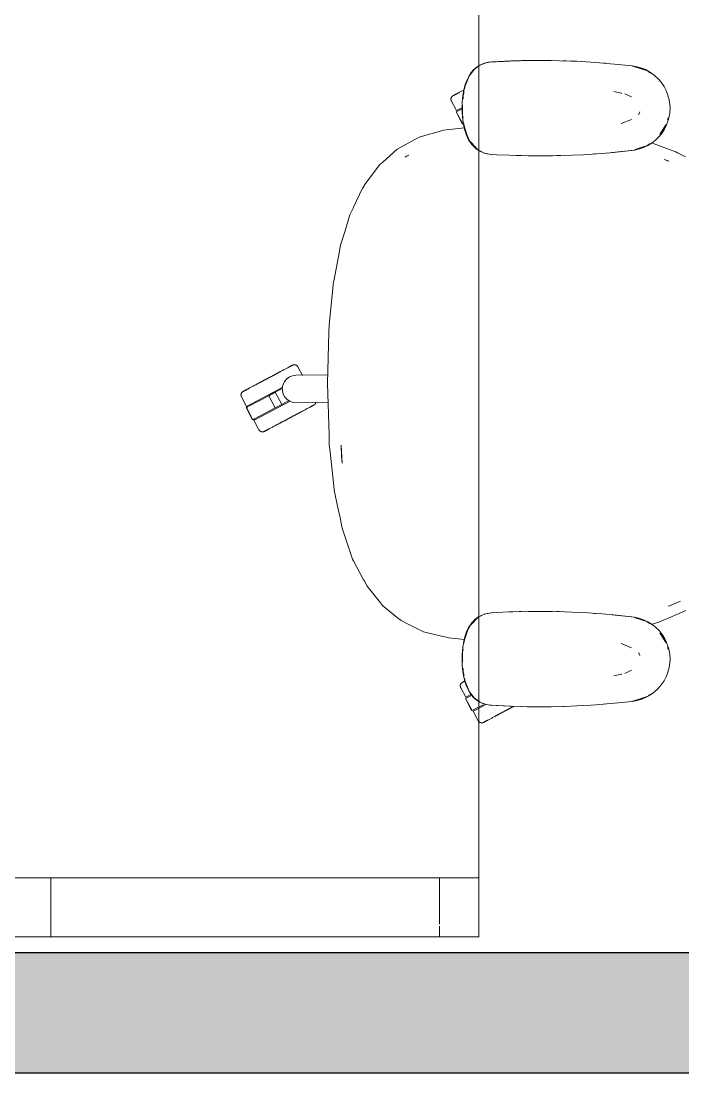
# Model space of a CAD drawing. Header units: millimetres. Extents: x 155927 to 295199, y -4084 to 97293.
# Drawn here: x 222091 to 222764, y 17736 to 18805 of the extents above; entities that cross this region are included whole.
import ezdxf

# ---------------------------------------------------------------- set-up
doc = ezdxf.new("R2010")
doc.units = ezdxf.units.MM
doc.header["$MEASUREMENT"] = 0
for name, color, linetype, lineweight in [('A-WALL', 7, 'CONTINUOUS', 9), ('A-WALL-PATT', 7, 'CONTINUOUS', 9), ('G-IMPT', 8, 'CONTINUOUS', 9), ('I-FURN', 8, 'CONTINUOUS', 9)]:
    doc.layers.add(name, color=color, linetype=linetype, lineweight=lineweight)

msp = doc.modelspace()

# ---------------------------------------------------------------- hatches: boundary and pattern name
at = {"layer": 'A-WALL-PATT'}
h = msp.add_hatch(color=256, dxfattribs=at)
h.paths.add_polyline_path([(224707.8, 17735.6), (224707.8, 17857.6), (224529.8, 17857.6), (224529.8, 17735.6)], flags=0)
h.paths.add_polyline_path([(222573.7, 17735.6), (222776.8, 17735.6), (222776.8, 17857.6), (218120.8, 17857.6), (218120.8, 17735.6), (221973.3, 17735.6)], flags=0)

# ---------------------------------------------------------------- linework, layer by layer
at = {"layer": 'A-WALL', "lineweight": 30}
for p, q in [((222776.8, 17857.6), (218120.8, 17857.6)), ((218120.8, 17735.6), (222776.8, 17735.6))]:
    msp.add_line(p, q, dxfattribs=at)
at = {"layer": 'G-IMPT'}
for p, q in [((222552, 18755.9), (222546.8, 18749.1)), ((222548.8, 18752.6), (222551.5, 18755.7)), ((222555.2, 18758.8), (222551.5, 18755.7)), ((222556.4, 18759.2), (222552, 18755.9)), ((222556.4, 18759.4), (222555.2, 18758.8)), ((222558.7, 18760.7), (222556.4, 18759.4)), ((222557.6, 18760), (222556.4, 18759.2)), ((222563.8, 18762.5), (222557.6, 18760)), ((222558.7, 18760.7), (222562.3, 18762.1)), ((222563.7, 18762.5), (222562.3, 18762.1)), ((222563.7, 18762.5), (222566.1, 18762.9)), ((222563.8, 18762.5), (222567.7, 18763)), ((222567.7, 18763.2), (222566.1, 18762.9)), ((222589.5, 18764.3), (222567.7, 18763.2)), ((222588.3, 18764.2), (222567.7, 18763.2)), ((222567.7, 18763.2), (222569.3, 18763.3)), ((222589.5, 18764.3), (222569.3, 18763.3)), ((222609.7, 18764.7), (222588.3, 18764.2)), ((222599.8, 18764.6), (222588.3, 18764.2)), ((222588.3, 18764.2), (222589.5, 18764.3)), ((222609.7, 18764.7), (222589.5, 18764.3)), ((222599.8, 18764.6), (222619.1, 18764.8)), ((222629.9, 18764.7), (222599.8, 18764.6)), ((222609.7, 18764.7), (222599.8, 18764.6)), ((222607.6, 18764.7), (222605.7, 18764.6)), ((222610.6, 18764.7), (222607.6, 18764.7)), ((222629.9, 18764.7), (222609.7, 18764.7)), ((222629.9, 18764.7), (222619.1, 18764.8)), ((222629.9, 18764.7), (222638.3, 18764.5)), ((222650, 18764.1), (222638.3, 18764.5)), ((222643.2, 18764.4), (222641.7, 18764.4)), ((222645.2, 18764.3), (222643.2, 18764.4)), ((222650, 18764.1), (222656.1, 18763.9)), ((222670.2, 18763.1), (222656.1, 18763.9)), ((222675.3, 18762.7), (222670.2, 18763.1)), ((222675.3, 18762.7), (222690.3, 18761.5)), ((222683.5, 18762.1), (222685.2, 18761.9)), ((222690.3, 18761.5), (222694.5, 18761.1)), ((222694.5, 18761.1), (222712.4, 18759.2)), ((222711.9, 18759.2), (222724.4, 18755.4)), ((222711.9, 18759.2), (222715.2, 18758.3)), ((222712.4, 18759.2), (222717.4, 18758.3)), ((222720.9, 18757.2), (222712.5, 18759.1)), ((222724.4, 18755.4), (222715.2, 18758.3)), ((222722.3, 18756.9), (222717.4, 18758.3)), ((222720.9, 18757.2), (222728.9, 18753.5)), ((222726.5, 18755.1), (222722.3, 18756.9)), ((222726.5, 18755.1), (222731, 18752.6)), ((222542.6, 18739.1), (222545, 18744.7)), ((222542.6, 18740.2), (222544.2, 18744.5)), ((222546.2, 18748.6), (222544.2, 18744.5)), ((222546.8, 18749.1), (222545, 18744.7)), ((222546.2, 18748.6), (222548.8, 18752.6)), ((222731, 18751.9), (222728.9, 18753.5)), ((222735.1, 18749.6), (222731, 18752.6)), ((222735.1, 18749.6), (222738.5, 18746.4)), ((222741.8, 18742.6), (222738.5, 18746.4)), ((222540.2, 18728.8), (222541.2, 18734.7)), ((222542.6, 18740.2), (222541.2, 18734.7)), ((222542.6, 18739.1), (222541.9, 18735.6)), ((222693.8, 18733.3), (222693.7, 18733.3)), ((222693.7, 18733.3), (222701.1, 18731.7)), ((222744.7, 18738.4), (222741.8, 18742.6)), ((222744.7, 18738.4), (222746.9, 18734.2)), ((222746.9, 18734.2), (222748.7, 18729.5)), ((222539.4, 18716.3), (222539.6, 18722.6)), ((222540.2, 18728.8), (222539.6, 18722.6)), ((222540.6, 18729.1), (222540.4, 18725.9)), ((222541.4, 18732.9), (222540.6, 18729.1)), ((222701.9, 18731.5), (222701.1, 18731.7)), ((222711.5, 18727.7), (222704.7, 18730.9)), ((222749.9, 18724.6), (222748.7, 18729.5)), ((222749.9, 18724.6), (222750.6, 18720.1)), ((222539.5, 18711.8), (222539.4, 18716.3)), ((222539.5, 18711.8), (222540.1, 18704.5)), ((222540, 18719.4), (222539.8, 18716.3)), ((222540, 18709.1), (222539.8, 18716.3)), ((222720.2, 18712.5), (222719.1, 18710.2)), ((222750.8, 18716.3), (222750.5, 18711.2)), ((222750.8, 18716.3), (222750.6, 18720.1)), ((222540, 18709.1), (222540.4, 18706.3)), ((222541.2, 18697.7), (222540.1, 18704.5)), ((222701.2, 18700.6), (222711.6, 18704.7)), ((222719.1, 18710.2), (222718.8, 18709.8)), ((222747.3, 18699.4), (222749, 18704.2)), ((222748.2, 18704.6), (222748.8, 18706.6)), ((222749.6, 18706.3), (222749, 18704.2)), ((222750.5, 18711.2), (222749.6, 18706.3)), ((222518.4, 18693.3), (222497, 18687.3)), ((222518.4, 18693.3), (222520.6, 18693.9)), ((222541.9, 18696.4), (222520.6, 18693.9)), ((222542.2, 18693.8), (222541.2, 18697.7)), ((222541.3, 18700.2), (222541.8, 18696.9)), ((222541.8, 18696.9), (222544.8, 18687.5)), ((222542.2, 18693.8), (222543.9, 18688.7)), ((222739.6, 18687.4), (222742.8, 18691.3)), ((222746.7, 18699.5), (222740.3, 18689.5)), ((222744.5, 18695.8), (222740.3, 18689.5)), ((222745.1, 18694.9), (222742.8, 18691.3)), ((222746.7, 18699.5), (222744.5, 18695.8)), ((222747.3, 18699.4), (222745.1, 18694.9)), ((222484.7, 18680.7), (222474.2, 18675.1)), ((222495.9, 18686.7), (222484.7, 18680.7)), ((222497, 18687.3), (222495.9, 18686.7)), ((222543.9, 18688.7), (222546.1, 18684.1)), ((222544.8, 18687.5), (222546.3, 18685)), ((222546.1, 18684.1), (222546.9, 18682.7)), ((222546.5, 18684.6), (222547.4, 18683.1)), ((222549.4, 18679.2), (222546.9, 18682.7)), ((222547.9, 18682.3), (222549.8, 18679.2)), ((222548.6, 18681.3), (222555.5, 18673.9)), ((222548.6, 18681.3), (222549.8, 18679.8)), ((222550, 18679.6), (222553.1, 18676.1)), ((222727.1, 18678.1), (222730.6, 18680.5)), ((222728.4, 18678.5), (222732.7, 18681.2)), ((222731.8, 18681.1), (222750.8, 18674.1)), ((222736, 18683.8), (222732.7, 18681.2)), ((222739.6, 18687.4), (222736, 18683.8)), ((222458.8, 18661.5), (222473.6, 18674.5)), ((222473.6, 18674.5), (222474.2, 18675.1)), ((222552.3, 18676.2), (222549.4, 18679.2)), ((222549.8, 18679.2), (222555.5, 18673.9)), ((222552.3, 18676.2), (222553.6, 18675)), ((222555.5, 18673.9), (222553.1, 18676.1)), ((222556.4, 18673.1), (222553.6, 18675)), ((222557.7, 18672.8), (222556.4, 18673.4)), ((222556.8, 18672.8), (222561.1, 18670.9)), ((222558, 18672.6), (222562, 18670.7)), ((222565.1, 18669.8), (222561.1, 18670.9)), ((222562, 18670.7), (222569.3, 18669.3)), ((222569.1, 18669.3), (222565.1, 18669.8)), ((222574.8, 18669), (222569.1, 18669.3)), ((222574.8, 18669), (222587.3, 18668.4)), ((222651.4, 18668.5), (222662.7, 18669)), ((222671.6, 18669.6), (222662.7, 18669)), ((222671.6, 18669.6), (222681.9, 18670.3)), ((222673.6, 18669.7), (222671.7, 18669.6)), ((222673.6, 18669.7), (222675, 18669.9)), ((222693.3, 18671.3), (222681.9, 18670.3)), ((222714.7, 18673.7), (222691.8, 18671.2)), ((222691.8, 18671.2), (222711.9, 18673.3)), ((222714.7, 18673.7), (222693.3, 18671.3)), ((222714.7, 18673.7), (222711.9, 18673.3)), ((222714.7, 18673.7), (222719.7, 18674.8)), ((222714.8, 18673.9), (222717.8, 18674.5)), ((222727.1, 18678.1), (222715.2, 18674.3)), ((222724.4, 18677.2), (222715.2, 18674.3)), ((222717.8, 18674.5), (222727.1, 18678.1)), ((222723.8, 18676.3), (222719.7, 18674.8)), ((222728.4, 18678.5), (222723.8, 18676.3)), ((222727.1, 18678.1), (222724.4, 18677.2)), ((222750.8, 18674.1), (222756.7, 18671.9)), ((222758.5, 18671), (222756.7, 18671.9)), ((222766.4, 18666.9), (222758.5, 18671)), ((222454.8, 18657.7), (222455.5, 18658.6)), ((222458.8, 18661.5), (222455.5, 18658.6)), ((222481.5, 18666.5), (222485.4, 18668.5)), ((222481.5, 18666.5), (222483.8, 18667.7)), ((222483.8, 18667.7), (222485.4, 18668.5)), ((222590.9, 18668.3), (222587.3, 18668.4)), ((222606.5, 18667.9), (222590.9, 18668.3)), ((222594.3, 18668.2), (222597.6, 18668.1)), ((222599.8, 18668.1), (222597.6, 18668.1)), ((222606.5, 18667.9), (222611, 18667.8)), ((222611, 18667.8), (222625.8, 18667.8)), ((222631.2, 18667.9), (222625.8, 18667.8)), ((222631.2, 18667.9), (222643.5, 18668.2)), ((222638, 18668.1), (222635.9, 18668.1)), ((222639.7, 18668.1), (222638, 18668.1)), ((222651.4, 18668.5), (222643.5, 18668.2)), ((222749.4, 18662.5), (222745, 18664.2)), ((222745, 18664.2), (222748.9, 18662.8)), ((222749.4, 18662.5), (222748.9, 18662.8)), ((222440.2, 18638.2), (222454.8, 18657.7)), ((222439.8, 18637.4), (222438.8, 18635.8)), ((222440.2, 18638.2), (222439.8, 18637.4)), ((222438.4, 18635.1), (222429.1, 18615.5)), ((222438.4, 18635.1), (222438.8, 18635.8)), ((222429.1, 18615.5), (222428.7, 18614.6)), ((222425.5, 18607.8), (222420.2, 18590.5)), ((222425.5, 18607.8), (222428.7, 18614.6)), ((222420.2, 18590.5), (222416, 18576.9)), ((222416, 18576.9), (222414.5, 18569.3)), ((222413.8, 18565.6), (222409, 18540.3)), ((222413.8, 18565.6), (222414.5, 18569.3)), ((222408.9, 18539.8), (222405, 18502.8)), ((222408.9, 18539.8), (222409, 18540.3)), ((222405, 18502.8), (222404.3, 18495.7)), ((222402.5, 18436.3), (222404.1, 18488.5)), ((222404.1, 18488.5), (222404.3, 18495.7)), ((222404.2, 18384.1), (222402.5, 18436.3)), ((222404.2, 18384.1), (222404.5, 18374.2)), ((222405, 18369.8), (222404.5, 18374.2)), ((222405, 18369.8), (222409.1, 18332.4)), ((222416.4, 18373.7), (222417, 18362.3)), ((222416.4, 18373.7), (222417.6, 18355.4)), ((222417.6, 18355.4), (222417, 18362.3)), ((222409.6, 18328), (222409.1, 18332.4)), ((222413.9, 18307), (222409.6, 18328)), ((222413.9, 18307), (222414.7, 18303.3)), ((222414.7, 18303.3), (222417.6, 18289.5)), ((222420.1, 18282.1), (222417.6, 18289.5)), ((222420.1, 18282.1), (222428.2, 18258)), ((222429.1, 18256.3), (222428.2, 18258)), ((222439.4, 18236.8), (222429.1, 18256.3)), ((222439.4, 18236.8), (222440.1, 18235.4)), ((222442.9, 18230.3), (222440.1, 18235.4)), ((222442.9, 18230.3), (222455.1, 18215.2)), ((222458.8, 18210.5), (222455.1, 18215.2)), ((222473.8, 18198.4), (222458.8, 18210.5)), ((222749.4, 18210.1), (222749.7, 18210.2)), ((222761.6, 18215.1), (222749.7, 18210.2)), ((222548.6, 18191.3), (222555.5, 18198.7)), ((222549.8, 18193.4), (222555.5, 18198.7)), ((222555.5, 18198.7), (222553.1, 18196.5)), ((222556.4, 18199.5), (222553.6, 18197.5)), ((222557.7, 18199.8), (222556.4, 18199.2)), ((222556.8, 18199.7), (222561.1, 18201.7)), ((222558, 18200), (222562, 18201.9)), ((222565.1, 18202.8), (222561.1, 18201.7)), ((222562, 18201.9), (222569.3, 18203.3)), ((222569.1, 18203.3), (222565.1, 18202.8)), ((222574.8, 18203.6), (222569.1, 18203.3)), ((222574.8, 18203.6), (222587.3, 18204.2)), ((222590.9, 18204.3), (222587.3, 18204.2)), ((222606.5, 18204.7), (222590.9, 18204.3)), ((222594.3, 18204.4), (222597.6, 18204.5)), ((222599.8, 18204.5), (222597.6, 18204.5)), ((222606.5, 18204.7), (222611, 18204.7)), ((222611, 18204.7), (222625.8, 18204.7)), ((222631.2, 18204.7), (222625.8, 18204.7)), ((222631.2, 18204.7), (222643.5, 18204.4)), ((222638, 18204.5), (222635.9, 18204.5)), ((222639.7, 18204.4), (222638, 18204.5)), ((222651.4, 18204.1), (222643.5, 18204.4)), ((222651.4, 18204.1), (222662.7, 18203.5)), ((222671.6, 18203), (222662.7, 18203.5)), ((222671.6, 18203), (222681.9, 18202.2)), ((222673.6, 18202.8), (222671.7, 18202.9)), ((222673.6, 18202.8), (222675, 18202.7)), ((222693.3, 18201.3), (222681.9, 18202.2)), ((222714.7, 18198.9), (222691.8, 18201.4)), ((222691.8, 18201.4), (222711.9, 18199.2)), ((222714.7, 18198.9), (222693.3, 18201.3)), ((222714.7, 18198.9), (222711.9, 18199.2)), ((222714.7, 18198.9), (222719.7, 18197.7)), ((222714.8, 18198.7), (222717.8, 18198.1)), ((222739.5, 18193.8), (222750.7, 18198.7)), ((222750.7, 18198.7), (222758.5, 18202.1)), ((222758.5, 18202.1), (222766.7, 18205.7)), ((222473.8, 18198.4), (222477.4, 18195.4)), ((222477.4, 18195.4), (222484.6, 18191.8)), ((222496.1, 18186.2), (222484.6, 18191.8)), ((222543.9, 18183.9), (222546.1, 18188.5)), ((222546.1, 18188.5), (222546.9, 18189.9)), ((222546.5, 18188), (222547.4, 18189.5)), ((222549.4, 18193.3), (222546.9, 18189.9)), ((222547.9, 18190.3), (222549.8, 18193.4)), ((222548.6, 18191.3), (222549.8, 18192.8)), ((222552.3, 18196.4), (222549.4, 18193.3)), ((222550, 18192.9), (222553.1, 18196.5)), ((222552.3, 18196.4), (222553.6, 18197.5)), ((222727.1, 18194.5), (222715.2, 18198.3)), ((222724.4, 18195.4), (222715.2, 18198.3)), ((222717.8, 18198.1), (222727.1, 18194.5)), ((222723.8, 18196.3), (222719.7, 18197.7)), ((222728.4, 18194.1), (222723.8, 18196.3)), ((222727.1, 18194.5), (222724.4, 18195.4)), ((222727.1, 18194.5), (222730.6, 18192.1)), ((222728.4, 18194.1), (222732.7, 18191.4)), ((222739.5, 18193.8), (222731.7, 18191.6)), ((222736, 18188.8), (222732.7, 18191.4)), ((222739.6, 18185.2), (222736, 18188.8)), ((222496.1, 18186.2), (222500.4, 18184.1)), ((222500.4, 18184.1), (222518.4, 18179.7)), ((222518.4, 18179.7), (222520.7, 18179.1)), ((222526, 18177.8), (222520.7, 18179.1)), ((222541.9, 18176.3), (222526, 18177.8)), ((222542.2, 18178.8), (222541.2, 18174.9)), ((222541.8, 18175.7), (222544.8, 18185.1)), ((222542.2, 18178.8), (222543.9, 18183.9)), ((222544.8, 18185.1), (222546.3, 18187.6)), ((222739.6, 18185.2), (222742.8, 18181.2)), ((222746.7, 18173.1), (222740.3, 18183)), ((222744.5, 18176.8), (222740.3, 18183)), ((222745.1, 18177.7), (222742.8, 18181.2)), ((222747.3, 18173.2), (222745.1, 18177.7)), ((222539.5, 18160.8), (222540.1, 18168.1)), ((222541.2, 18174.9), (222540.1, 18168.1)), ((222541.3, 18172.4), (222541.8, 18175.7)), ((222701.2, 18172), (222711.6, 18167.9)), ((222746.7, 18173.1), (222744.5, 18176.8)), ((222747.3, 18173.2), (222749, 18168.4)), ((222748.2, 18168), (222748.8, 18165.9)), ((222749.6, 18166.3), (222749, 18168.4)), ((222539.5, 18160.8), (222539.4, 18156.3)), ((222539.4, 18156.3), (222539.6, 18149.9)), ((222540, 18163.5), (222539.8, 18156.3)), ((222540, 18153.2), (222539.8, 18156.3)), ((222540, 18163.5), (222540.4, 18166.2)), ((222719.1, 18162.3), (222718.8, 18162.8)), ((222720.2, 18160.1), (222719.1, 18162.3)), ((222750.5, 18161.3), (222749.6, 18166.3)), ((222750.8, 18156.3), (222750.5, 18161.3)), ((222750.8, 18156.3), (222750.6, 18152.4)), ((222540.2, 18143.8), (222539.6, 18149.9)), ((222540.6, 18143.5), (222540.4, 18146.7)), ((222749.9, 18147.9), (222748.7, 18143.1)), ((222749.9, 18147.9), (222750.6, 18152.4)), ((222540.2, 18143.8), (222541.2, 18137.9)), ((222541.4, 18139.7), (222540.6, 18143.5)), ((222542.6, 18132.4), (222541.2, 18137.9)), ((222542.6, 18133.5), (222541.9, 18137)), ((222693.7, 18139.3), (222701.1, 18140.9)), ((222693.8, 18139.3), (222693.7, 18139.3)), ((222701.9, 18141.1), (222701.1, 18140.9)), ((222711.5, 18144.9), (222704.7, 18141.6)), ((222744.7, 18134.2), (222746.9, 18138.3)), ((222746.9, 18138.3), (222748.7, 18143.1)), ((222542.6, 18133.5), (222545, 18127.9)), ((222542.6, 18132.4), (222544.2, 18128.1)), ((222546.2, 18124), (222544.2, 18128.1)), ((222546.8, 18123.5), (222545, 18127.9)), ((222546.2, 18124), (222548.8, 18119.9)), ((222735.1, 18123), (222738.5, 18126.2)), ((222741.8, 18130), (222738.5, 18126.2)), ((222744.7, 18134.2), (222741.8, 18130)), ((222552, 18116.7), (222546.8, 18123.5)), ((222548.8, 18119.9), (222551.5, 18116.9)), ((222555.2, 18113.8), (222551.5, 18116.9)), ((222556.4, 18113.4), (222552, 18116.7)), ((222556.4, 18113.1), (222555.2, 18113.8)), ((222557.6, 18112.5), (222556.4, 18113.4)), ((222558.7, 18111.9), (222556.4, 18113.1)), ((222694.5, 18111.4), (222712.4, 18113.3)), ((222711.9, 18113.3), (222724.4, 18117.2)), ((222711.9, 18113.3), (222715.2, 18114.3)), ((222712.4, 18113.3), (222717.4, 18114.2)), ((222720.9, 18115.4), (222712.5, 18113.5)), ((222724.4, 18117.2), (222715.2, 18114.3)), ((222722.3, 18115.7), (222717.4, 18114.2)), ((222720.9, 18115.4), (222728.9, 18119.1)), ((222726.5, 18117.5), (222722.3, 18115.7)), ((222726.5, 18117.5), (222731, 18120)), ((222731, 18120.7), (222728.9, 18119.1)), ((222735.1, 18123), (222731, 18120)), ((222563.8, 18110.1), (222557.6, 18112.5)), ((222558.7, 18111.9), (222562.3, 18110.5)), ((222563.7, 18110.1), (222562.3, 18110.5)), ((222563.7, 18110.1), (222566.1, 18109.7)), ((222563.8, 18110.1), (222567.7, 18109.5)), ((222567.7, 18109.4), (222566.1, 18109.7)), ((222588.3, 18108.3), (222567.7, 18109.4)), ((222589.5, 18108.3), (222567.7, 18109.4)), ((222567.7, 18109.4), (222569.3, 18109.3)), ((222589.5, 18108.3), (222569.3, 18109.3)), ((222609.7, 18107.8), (222588.3, 18108.3)), ((222599.8, 18108), (222588.3, 18108.3)), ((222588.3, 18108.3), (222589.5, 18108.3)), ((222609.7, 18107.8), (222589.5, 18108.3)), ((222629.9, 18107.9), (222599.8, 18108)), ((222609.7, 18107.8), (222599.8, 18108)), ((222599.8, 18108), (222619.1, 18107.8)), ((222607.6, 18107.9), (222605.7, 18107.9)), ((222610.6, 18107.9), (222607.6, 18107.9)), ((222629.9, 18107.9), (222609.7, 18107.8)), ((222629.9, 18107.9), (222619.1, 18107.8)), ((222629.9, 18107.9), (222638.3, 18108.1)), ((222650, 18108.4), (222638.3, 18108.1)), ((222643.2, 18108.2), (222641.7, 18108.2)), ((222645.2, 18108.3), (222643.2, 18108.2)), ((222650, 18108.4), (222656.1, 18108.7)), ((222670.2, 18109.5), (222656.1, 18108.7)), ((222675.3, 18109.8), (222670.2, 18109.5)), ((222675.3, 18109.8), (222690.3, 18111.1)), ((222683.5, 18110.5), (222685.2, 18110.7)), ((222690.3, 18111.1), (222694.5, 18111.4))]:
    msp.add_line(p, q, dxfattribs=at)
at = {"layer": 'I-FURN'}
for p, q in [((222556.4, 17874.1), (222556.4, 19874.1)), ((222556.4, 19874.1), (222556.4, 17874.1)), ((222538.3, 18733.2), (222537.5, 18732.8)), ((222539, 18733.5), (222538.3, 18733.2)), ((222539.8, 18734), (222539, 18733.5)), ((222540.6, 18734.4), (222539.8, 18734)), ((222541.4, 18734.8), (222540.6, 18734.4)), ((222528.1, 18725.9), (222528.2, 18726.1)), ((222528.1, 18725.8), (222528.1, 18725.9)), ((222528.1, 18725.6), (222528.1, 18725.8)), ((222528.1, 18725.5), (222528.1, 18725.6)), ((222528.1, 18725.3), (222528.1, 18725.5)), ((222528.1, 18725.1), (222528.1, 18725.3)), ((222528.1, 18725), (222528.1, 18725.1)), ((222528.1, 18724.8), (222528.1, 18725)), ((222528.2, 18724.7), (222528.1, 18724.8)), ((222528.2, 18726.4), (222528.3, 18726.6)), ((222528.2, 18726.3), (222528.2, 18726.4)), ((222528.2, 18726.1), (222528.2, 18726.3)), ((222528.2, 18724.5), (222528.2, 18724.7)), ((222528.2, 18724.3), (222528.2, 18724.5)), ((222528.3, 18724.2), (222528.2, 18724.3)), ((222528.3, 18726.7), (222528.4, 18726.9)), ((222528.3, 18726.6), (222528.3, 18726.7)), ((222528.3, 18724), (222528.3, 18724.2)), ((222528.4, 18723.9), (222528.3, 18724)), ((222528.4, 18726.9), (222528.5, 18727)), ((222528.4, 18723.7), (222528.4, 18723.9)), ((222528.5, 18723.6), (222528.4, 18723.7)), ((222528.5, 18727.2), (222528.6, 18727.3)), ((222528.5, 18727), (222528.5, 18727.2)), ((222528.6, 18723.4), (222528.5, 18723.6)), ((222528.6, 18727.3), (222528.7, 18727.4)), ((222528.6, 18723.4), (222533.7, 18713.8)), ((222528.7, 18727.4), (222528.8, 18727.6)), ((222528.8, 18727.6), (222528.9, 18727.7)), ((222528.9, 18727.7), (222529, 18727.8)), ((222529, 18727.8), (222529.1, 18728)), ((222529.1, 18728), (222529.2, 18728.1)), ((222529.2, 18728.1), (222529.3, 18728.2)), ((222529.3, 18728.2), (222529.4, 18728.3)), ((222529.4, 18728.3), (222529.5, 18728.4)), ((222529.5, 18728.4), (222529.7, 18728.5)), ((222529.7, 18728.5), (222529.8, 18728.6)), ((222529.8, 18728.6), (222529.9, 18728.7)), ((222529.9, 18728.7), (222530.1, 18728.8)), ((222530.1, 18728.8), (222530.2, 18728.9)), ((222530.2, 18728.9), (222530.2, 18728.9)), ((222530.2, 18728.9), (222530.3, 18728.9)), ((222530.3, 18728.9), (222530.2, 18728.9)), ((222530.2, 18728.9), (222530.2, 18728.9)), ((222530.3, 18728.9), (222530.4, 18729)), ((222530.4, 18729), (222530.3, 18728.9)), ((222530.3, 18728.9), (222530.3, 18728.9)), ((222530.4, 18729), (222530.6, 18729.1)), ((222530.5, 18729), (222530.4, 18729)), ((222530.6, 18729.1), (222530.5, 18729)), ((222530.6, 18729.1), (222530.7, 18729.2)), ((222530.9, 18729.2), (222530.6, 18729.1)), ((222530.7, 18729.2), (222531, 18729.3)), ((222531.1, 18729.3), (222530.9, 18729.2)), ((222531, 18729.3), (222531.2, 18729.4)), ((222531.4, 18729.5), (222531.1, 18729.3)), ((222531.2, 18729.4), (222531.5, 18729.6)), ((222531.7, 18729.7), (222531.4, 18729.5)), ((222531.5, 18729.6), (222531.8, 18729.7)), ((222532, 18729.8), (222531.7, 18729.7)), ((222531.8, 18729.7), (222532.2, 18729.9)), ((222532.4, 18730.1), (222532, 18729.8)), ((222532.2, 18729.9), (222532.6, 18730.2)), ((222532.9, 18730.3), (222532.4, 18730.1)), ((222532.6, 18730.2), (222533.1, 18730.4)), ((222533.3, 18730.5), (222532.9, 18730.3)), ((222533.1, 18730.4), (222533.6, 18730.7)), ((222533.8, 18730.8), (222533.3, 18730.5)), ((222533.6, 18730.7), (222534.1, 18730.9)), ((222534.4, 18731.1), (222533.8, 18730.8)), ((222534.1, 18730.9), (222534.6, 18731.2)), ((222534.9, 18731.4), (222534.4, 18731.1)), ((222534.6, 18731.2), (222535.2, 18731.5)), ((222535.5, 18731.7), (222534.9, 18731.4)), ((222536.2, 18732), (222535.5, 18731.7)), ((222536.8, 18732.4), (222536.2, 18732)), ((222537.5, 18732.8), (222536.8, 18732.4)), ((222533.4, 18712.4), (222539.9, 18700.1)), ((222533.5, 18712.5), (222538.8, 18715.3)), ((222540.1, 18700.2), (222533.5, 18712.5)), ((222533.7, 18713.8), (222539.3, 18716.7)), ((222540.2, 18700.2), (222540.1, 18700.2)), ((222367, 18455), (222367.1, 18455)), ((222367.1, 18455), (222367.1, 18455.1)), ((222367.1, 18455.1), (222367.2, 18455.1)), ((222367.2, 18455.1), (222367.1, 18455.1)), ((222367.1, 18455.1), (222367.1, 18455)), ((222367.2, 18455.1), (222367.3, 18455.1)), ((222367.3, 18455.1), (222367.4, 18455.2)), ((222367.4, 18455.2), (222367.6, 18455.3)), ((222367.6, 18455.3), (222367.7, 18455.3)), ((222367.7, 18455.3), (222367.9, 18455.4)), ((222367.9, 18455.4), (222368.1, 18455.4)), ((222368.1, 18455.4), (222368.2, 18455.5)), ((222368.2, 18455.5), (222368.4, 18455.5)), ((222368.4, 18455.5), (222368.5, 18455.5)), ((222368.5, 18455.5), (222368.7, 18455.5)), ((222368.7, 18455.5), (222368.8, 18455.5)), ((222368.8, 18455.5), (222369, 18455.5)), ((222369, 18455.5), (222369.2, 18455.5)), ((222369.2, 18455.5), (222369.3, 18455.5)), ((222369.3, 18455.5), (222369.5, 18455.5)), ((222369.5, 18455.5), (222369.7, 18455.5)), ((222369.7, 18455.5), (222369.8, 18455.5)), ((222369.8, 18455.5), (222370, 18455.4)), ((222370, 18455.4), (222370.1, 18455.4)), ((222370.1, 18455.4), (222370.3, 18455.4)), ((222370.3, 18455.4), (222370.4, 18455.3)), ((222370.4, 18455.3), (222370.6, 18455.2)), ((222370.6, 18455.2), (222370.7, 18455.2)), ((222370.7, 18455.2), (222370.9, 18455.1)), ((222370.9, 18455.1), (222371, 18455)), ((222347.3, 18444.5), (222346.3, 18444)), ((222346.7, 18444.2), (222347.7, 18444.7)), ((222348.3, 18445), (222347.3, 18444.5)), ((222347.7, 18444.7), (222348.7, 18445.3)), ((222349.2, 18445.5), (222348.3, 18445)), ((222348.7, 18445.3), (222349.7, 18445.8)), ((222350.2, 18446), (222349.2, 18445.5)), ((222349.7, 18445.8), (222350.6, 18446.3)), ((222351.1, 18446.6), (222350.2, 18446)), ((222350.6, 18446.3), (222351.6, 18446.8)), ((222352.1, 18447), (222351.1, 18446.6)), ((222351.6, 18446.8), (222352.5, 18447.3)), ((222353, 18447.5), (222352.1, 18447)), ((222352.5, 18447.3), (222353.4, 18447.8)), ((222353.9, 18448), (222353, 18447.5)), ((222353.4, 18447.8), (222354.3, 18448.2)), ((222354.7, 18448.5), (222353.9, 18448)), ((222354.3, 18448.2), (222355.1, 18448.7)), ((222355.6, 18448.9), (222354.7, 18448.5)), ((222355.1, 18448.7), (222356, 18449.1)), ((222356.4, 18449.4), (222355.6, 18448.9)), ((222357.2, 18449.8), (222356.4, 18449.4)), ((222358, 18450.2), (222357.2, 18449.8)), ((222358.8, 18450.6), (222358, 18450.2)), ((222359.5, 18451), (222358.8, 18450.6)), ((222360.2, 18451.4), (222359.5, 18451)), ((222360.9, 18451.8), (222360.2, 18451.4)), ((222361.6, 18452.1), (222360.9, 18451.8)), ((222362.2, 18452.4), (222361.6, 18452.1)), ((222362.8, 18452.7), (222362.2, 18452.4)), ((222362.5, 18452.6), (222363, 18452.9)), ((222363.3, 18453), (222362.8, 18452.7)), ((222363, 18452.9), (222363.6, 18453.2)), ((222363.8, 18453.3), (222363.3, 18453)), ((222363.6, 18453.2), (222364.1, 18453.4)), ((222364.3, 18453.6), (222363.8, 18453.3)), ((222364.1, 18453.4), (222364.5, 18453.7)), ((222364.8, 18453.8), (222364.3, 18453.6)), ((222364.5, 18453.7), (222365, 18453.9)), ((222365.2, 18454), (222364.8, 18453.8)), ((222365, 18453.9), (222365.3, 18454.1)), ((222365.5, 18454.2), (222365.2, 18454)), ((222365.3, 18454.1), (222365.7, 18454.3)), ((222365.9, 18454.4), (222365.5, 18454.2)), ((222365.7, 18454.3), (222366, 18454.5)), ((222366.2, 18454.6), (222365.9, 18454.4)), ((222366, 18454.5), (222366.3, 18454.6)), ((222366.4, 18454.7), (222366.2, 18454.6)), ((222366.3, 18454.6), (222366.5, 18454.7)), ((222366.7, 18454.8), (222366.4, 18454.7)), ((222366.5, 18454.7), (222366.7, 18454.9)), ((222366.7, 18454.9), (222366.9, 18454.9)), ((222366.8, 18454.9), (222366.7, 18454.8)), ((222367, 18455), (222366.8, 18454.9)), ((222366.9, 18454.9), (222367, 18455)), ((222367.1, 18455), (222367, 18455)), ((222367.1, 18444.3), (222370.4, 18444.8)), ((222370.4, 18444.8), (222402.8, 18445.3)), ((222371, 18455), (222371.2, 18454.9)), ((222371.2, 18454.9), (222371.3, 18454.9)), ((222371.3, 18454.9), (222371.4, 18454.8)), ((222371.4, 18454.8), (222371.6, 18454.7)), ((222371.6, 18454.7), (222371.7, 18454.6)), ((222371.7, 18454.6), (222371.8, 18454.5)), ((222371.8, 18454.5), (222371.9, 18454.3)), ((222371.9, 18454.3), (222372, 18454.2)), ((222372, 18454.2), (222372.1, 18454.1)), ((222372.1, 18454.1), (222372.2, 18454)), ((222372.2, 18454), (222372.3, 18453.9)), ((222372.3, 18453.9), (222372.4, 18453.7)), ((222372.4, 18453.7), (222372.5, 18453.6)), ((222372.5, 18453.6), (222372.6, 18453.4)), ((222377.3, 18444.6), (222372.6, 18453.4)), ((222372.6, 18453.4), (222372.6, 18453.4)), ((222327.2, 18433.8), (222326.4, 18433.4)), ((222328, 18434.3), (222327.2, 18433.8)), ((222328.9, 18434.7), (222328, 18434.3)), ((222329.8, 18435.2), (222328.9, 18434.7)), ((222330.6, 18435.7), (222329.8, 18435.2)), ((222331.6, 18436.1), (222330.6, 18435.7)), ((222331.1, 18435.9), (222332, 18436.4)), ((222332.5, 18436.6), (222331.6, 18436.1)), ((222332, 18436.4), (222332.9, 18436.9)), ((222333.4, 18437.1), (222332.5, 18436.6)), ((222332.9, 18436.9), (222333.9, 18437.4)), ((222334.4, 18437.6), (222333.4, 18437.1)), ((222333.9, 18437.4), (222334.8, 18437.9)), ((222335.3, 18438.2), (222334.4, 18437.6)), ((222334.8, 18437.9), (222335.8, 18438.4)), ((222336.3, 18438.7), (222335.3, 18438.2)), ((222335.8, 18438.4), (222336.8, 18438.9)), ((222337.3, 18439.2), (222336.3, 18438.7)), ((222336.8, 18438.9), (222337.7, 18439.4)), ((222338.3, 18439.7), (222337.3, 18439.2)), ((222337.7, 18439.4), (222338.7, 18440)), ((222339.3, 18440.3), (222338.3, 18439.7)), ((222338.7, 18440), (222339.7, 18440.5)), ((222340.3, 18440.8), (222339.3, 18440.3)), ((222339.7, 18440.5), (222340.7, 18441)), ((222341.3, 18441.3), (222340.3, 18440.8)), ((222340.7, 18441), (222341.7, 18441.6)), ((222342.3, 18441.9), (222341.3, 18441.3)), ((222341.7, 18441.6), (222342.7, 18442.1)), ((222343.3, 18442.4), (222342.3, 18441.9)), ((222342.7, 18442.1), (222343.8, 18442.6)), ((222344.3, 18442.9), (222343.3, 18442.4)), ((222343.8, 18442.6), (222344.8, 18443.2)), ((222345.3, 18443.5), (222344.3, 18442.9)), ((222344.8, 18443.2), (222345.8, 18443.7)), ((222346.3, 18444), (222345.3, 18443.5)), ((222345.8, 18443.7), (222346.7, 18444.2)), ((222356.7, 18432.2), (222357.5, 18435.5)), ((222357.5, 18435.5), (222359, 18438.5)), ((222359, 18438.5), (222361.2, 18441.1)), ((222361.2, 18441.1), (222363.9, 18443.1)), ((222363.9, 18443.1), (222367.1, 18444.3)), ((222314.7, 18425.1), (222314.8, 18425.2)), ((222314.7, 18424.9), (222314.7, 18425.1)), ((222314.7, 18424.7), (222314.7, 18424.9)), ((222314.7, 18424.6), (222314.7, 18424.7)), ((222314.8, 18424.4), (222314.7, 18424.6)), ((222314.8, 18425.7), (222314.9, 18425.9)), ((222314.8, 18425.5), (222314.8, 18425.7)), ((222314.8, 18425.4), (222314.8, 18425.5)), ((222314.8, 18425.2), (222314.8, 18425.4)), ((222314.8, 18424.3), (222314.8, 18424.4)), ((222314.8, 18424.1), (222314.8, 18424.3)), ((222314.8, 18423.9), (222314.8, 18424.1)), ((222314.9, 18423.8), (222314.8, 18423.9)), ((222314.9, 18426), (222315, 18426.2)), ((222314.9, 18425.9), (222314.9, 18426)), ((222314.9, 18423.6), (222314.9, 18423.8)), ((222315, 18423.5), (222314.9, 18423.6)), ((222315, 18426.3), (222315.1, 18426.5)), ((222315, 18426.2), (222315, 18426.3)), ((222315, 18423.3), (222315, 18423.5)), ((222315.1, 18423.2), (222315, 18423.3)), ((222315.1, 18426.5), (222315.2, 18426.6)), ((222315.1, 18423), (222315.1, 18423.2)), ((222315.2, 18422.9), (222315.1, 18423)), ((222315.2, 18426.6), (222315.3, 18426.8)), ((222315.3, 18426.9), (222315.4, 18427)), ((222315.3, 18426.8), (222315.3, 18426.9)), ((222315.4, 18427), (222315.5, 18427.2)), ((222315.5, 18427.2), (222315.6, 18427.3)), ((222315.6, 18427.3), (222315.7, 18427.4)), ((222315.7, 18427.4), (222315.8, 18427.5)), ((222315.8, 18427.5), (222315.9, 18427.6)), ((222315.9, 18427.6), (222316.1, 18427.8)), ((222316.1, 18427.8), (222316.2, 18427.9)), ((222316.2, 18427.9), (222316.3, 18428)), ((222316.3, 18428), (222316.4, 18428.1)), ((222316.4, 18428.1), (222316.6, 18428.2)), ((222316.6, 18428.2), (222316.7, 18428.2)), ((222316.7, 18428.2), (222316.8, 18428.3)), ((222316.8, 18428.3), (222316.9, 18428.3)), ((222316.9, 18428.3), (222316.9, 18428.4)), ((222316.9, 18428.4), (222317, 18428.4)), ((222317, 18428.4), (222316.9, 18428.4)), ((222316.9, 18428.4), (222316.9, 18428.3)), ((222316.9, 18428.3), (222316.9, 18428.3)), ((222317.1, 18428.5), (222317, 18428.4)), ((222317, 18428.4), (222317.1, 18428.4)), ((222317.3, 18428.6), (222317.1, 18428.5)), ((222317.1, 18428.4), (222317.2, 18428.5)), ((222317.2, 18428.5), (222317.4, 18428.6)), ((222317.5, 18428.7), (222317.3, 18428.6)), ((222317.4, 18428.6), (222317.6, 18428.7)), ((222317.7, 18428.8), (222317.5, 18428.7)), ((222317.6, 18428.7), (222317.9, 18428.9)), ((222318, 18428.9), (222317.7, 18428.8)), ((222317.9, 18428.9), (222318.2, 18429)), ((222318.3, 18429.1), (222318, 18428.9)), ((222318.2, 18429), (222318.5, 18429.2)), ((222318.7, 18429.3), (222318.3, 18429.1)), ((222318.5, 18429.2), (222318.9, 18429.4)), ((222319.1, 18429.5), (222318.7, 18429.3)), ((222318.9, 18429.4), (222319.3, 18429.6)), ((222319.5, 18429.7), (222319.1, 18429.5)), ((222319.3, 18429.6), (222319.7, 18429.9)), ((222320, 18430), (222319.5, 18429.7)), ((222319.7, 18429.9), (222320.2, 18430.1)), ((222320.5, 18430.3), (222320, 18430)), ((222320.2, 18430.1), (222320.7, 18430.4)), ((222320.4, 18413.2), (222357.1, 18432.7)), ((222321, 18430.5), (222320.5, 18430.3)), ((222320.7, 18430.4), (222321.3, 18430.7)), ((222321.6, 18430.8), (222321, 18430.5)), ((222321.3, 18430.7), (222321.9, 18431)), ((222322.2, 18431.2), (222321.6, 18430.8)), ((222322.8, 18431.5), (222322.2, 18431.2)), ((222322.7, 18413.3), (222342.9, 18424)), ((222323.5, 18431.9), (222322.8, 18431.5)), ((222324.2, 18432.2), (222323.5, 18431.9)), ((222324.9, 18432.6), (222324.2, 18432.2)), ((222325.6, 18433), (222324.9, 18432.6)), ((222326.4, 18433.4), (222325.6, 18433)), ((222342.9, 18424), (222349.5, 18427.6)), ((222349.5, 18411.7), (222342.9, 18424)), ((222349.5, 18427.6), (222356.7, 18431.4)), ((222356.1, 18415.2), (222349.5, 18427.6)), ((222356.8, 18428.9), (222356.7, 18432.2)), ((222357.7, 18425.6), (222356.8, 18428.9)), ((222359.3, 18422.6), (222357.7, 18425.6)), ((222315.2, 18422.9), (222320.4, 18413.2)), ((222320.2, 18412), (222322.1, 18413)), ((222328.1, 18399.2), (222364.6, 18418.6)), ((222356.1, 18415.2), (222349.5, 18411.7)), ((222363.2, 18419), (222356.1, 18415.2)), ((222361.6, 18420.2), (222359.3, 18422.6)), ((222364.4, 18418.3), (222361.6, 18420.2)), ((222367.5, 18417.1), (222364.4, 18418.3)), ((222370.9, 18416.8), (222367.5, 18417.1)), ((222403.1, 18417.4), (222370.9, 18416.8)), ((222384.9, 18412.4), (222384.4, 18412.1)), ((222384.6, 18412.3), (222385.2, 18412.5)), ((222385.4, 18412.7), (222384.9, 18412.4)), ((222385.2, 18412.5), (222385.7, 18412.8)), ((222385.9, 18412.9), (222385.4, 18412.7)), ((222385.7, 18412.8), (222386.1, 18413.1)), ((222386.4, 18413.2), (222385.9, 18412.9)), ((222386.1, 18413.1), (222386.5, 18413.3)), ((222386.8, 18413.4), (222386.4, 18413.2)), ((222386.5, 18413.3), (222386.9, 18413.5)), ((222387.1, 18413.6), (222386.8, 18413.4)), ((222386.9, 18413.5), (222387.3, 18413.7)), ((222387.5, 18413.8), (222387.1, 18413.6)), ((222387.3, 18413.7), (222387.6, 18413.9)), ((222387.8, 18413.9), (222387.5, 18413.8)), ((222387.6, 18413.9), (222387.9, 18414)), ((222388, 18414.1), (222387.8, 18413.9)), ((222387.9, 18414), (222388.1, 18414.1)), ((222388.2, 18414.2), (222388, 18414.1)), ((222388.1, 18414.1), (222388.3, 18414.2)), ((222388.4, 18414.3), (222388.2, 18414.2)), ((222388.3, 18414.2), (222388.5, 18414.3)), ((222388.6, 18414.4), (222388.4, 18414.3)), ((222388.5, 18414.3), (222388.6, 18414.4)), ((222388.7, 18414.4), (222388.6, 18414.4)), ((222388.6, 18414.4), (222388.7, 18414.4)), ((222388.8, 18414.5), (222388.7, 18414.5)), ((222388.7, 18414.5), (222388.7, 18414.4)), ((222388.7, 18414.4), (222388.7, 18414.5)), ((222388.7, 18414.5), (222388.7, 18414.5)), ((222388.7, 18414.4), (222388.7, 18414.4)), ((222388.9, 18414.6), (222388.8, 18414.5)), ((222389.1, 18414.6), (222388.9, 18414.6)), ((222389.2, 18414.7), (222389.1, 18414.6)), ((222389.3, 18414.8), (222389.2, 18414.7)), ((222389.5, 18414.9), (222389.3, 18414.8)), ((222389.6, 18415), (222389.5, 18414.9)), ((222389.7, 18415.1), (222389.6, 18415)), ((222389.8, 18415.3), (222389.7, 18415.1)), ((222389.9, 18415.4), (222389.8, 18415.3)), ((222390, 18415.5), (222389.9, 18415.4)), ((222390.1, 18415.6), (222390, 18415.5)), ((222390.2, 18415.8), (222390.1, 18415.6)), ((222390.3, 18415.9), (222390.2, 18415.8)), ((222390.4, 18416), (222390.3, 18415.9)), ((222390.5, 18416.3), (222390.4, 18416.2)), ((222390.4, 18416.2), (222390.4, 18416)), ((222390.6, 18416.5), (222390.5, 18416.3)), ((222390.7, 18416.8), (222390.6, 18416.6)), ((222390.6, 18416.6), (222390.6, 18416.5)), ((222390.8, 18417.1), (222390.7, 18416.9)), ((222390.7, 18416.9), (222390.7, 18416.8)), ((222320, 18411.9), (222326.6, 18399.5)), ((222326.7, 18399.6), (222320.2, 18412)), ((222349.5, 18411.7), (222328.6, 18400.6)), ((222364.9, 18401.8), (222363.9, 18401.2)), ((222364.3, 18401.5), (222365.3, 18402)), ((222365.9, 18402.3), (222364.9, 18401.8)), ((222365.3, 18402), (222366.3, 18402.5)), ((222366.9, 18402.8), (222365.9, 18402.3)), ((222366.3, 18402.5), (222367.3, 18403.1)), ((222367.9, 18403.4), (222366.9, 18402.8)), ((222367.3, 18403.1), (222368.3, 18403.6)), ((222368.9, 18403.9), (222367.9, 18403.4)), ((222368.3, 18403.6), (222369.3, 18404.1)), ((222369.8, 18404.4), (222368.9, 18403.9)), ((222369.3, 18404.1), (222370.3, 18404.6)), ((222370.8, 18404.9), (222369.8, 18404.4)), ((222370.3, 18404.6), (222371.3, 18405.2)), ((222371.8, 18405.4), (222370.8, 18404.9)), ((222371.3, 18405.2), (222372.2, 18405.7)), ((222372.7, 18405.9), (222371.8, 18405.4)), ((222372.2, 18405.7), (222373.1, 18406.2)), ((222373.6, 18406.4), (222372.7, 18405.9)), ((222373.1, 18406.2), (222374.1, 18406.7)), ((222374.6, 18406.9), (222373.6, 18406.4)), ((222374.1, 18406.7), (222375, 18407.1)), ((222375, 18407.1), (222375.9, 18407.6)), ((222375.9, 18407.6), (222376.7, 18408.1)), ((222376.7, 18408.1), (222377.6, 18408.5)), ((222377.6, 18408.5), (222378.4, 18409)), ((222378.4, 18409), (222379.2, 18409.4)), ((222379.2, 18409.4), (222380, 18409.8)), ((222380, 18409.8), (222380.7, 18410.2)), ((222380.7, 18410.2), (222381.5, 18410.6)), ((222381.5, 18410.6), (222382.1, 18410.9)), ((222382.1, 18410.9), (222382.8, 18411.3)), ((222382.8, 18411.3), (222383.4, 18411.6)), ((222383.4, 18411.6), (222384, 18412)), ((222384.4, 18412.1), (222383.8, 18411.8)), ((222384, 18412), (222384.6, 18412.3)), ((222328.4, 18400.5), (222326.7, 18399.6)), ((222327.9, 18399.1), (222333, 18389.4)), ((222344.1, 18390.7), (222344.7, 18391)), ((222344.7, 18391), (222345.4, 18391.4)), ((222345.4, 18391.4), (222346.1, 18391.8)), ((222346.1, 18391.8), (222346.8, 18392.2)), ((222346.8, 18392.2), (222347.6, 18392.6)), ((222347.6, 18392.6), (222348.4, 18393)), ((222348.4, 18393), (222349.2, 18393.4)), ((222349.2, 18393.4), (222350, 18393.9)), ((222350.5, 18394.1), (222349.6, 18393.7)), ((222350, 18393.9), (222350.9, 18394.3)), ((222351.4, 18394.6), (222350.5, 18394.1)), ((222350.9, 18394.3), (222351.8, 18394.8)), ((222352.2, 18395), (222351.4, 18394.6)), ((222351.8, 18394.8), (222352.7, 18395.3)), ((222353.1, 18395.5), (222352.2, 18395)), ((222352.7, 18395.3), (222353.6, 18395.8)), ((222354.1, 18396), (222353.1, 18395.5)), ((222353.6, 18395.8), (222354.5, 18396.2)), ((222355, 18396.5), (222354.1, 18396)), ((222354.5, 18396.2), (222355.4, 18396.8)), ((222356, 18397), (222355, 18396.5)), ((222355.4, 18396.8), (222356.4, 18397.3)), ((222356.9, 18397.5), (222356, 18397)), ((222356.4, 18397.3), (222357.4, 18397.8)), ((222357.9, 18398.1), (222356.9, 18397.5)), ((222357.4, 18397.8), (222358.4, 18398.3)), ((222358.9, 18398.6), (222357.9, 18398.1)), ((222358.4, 18398.3), (222359.3, 18398.8)), ((222359.9, 18399.1), (222358.9, 18398.6)), ((222359.3, 18398.8), (222360.3, 18399.3)), ((222360.9, 18399.6), (222359.9, 18399.1)), ((222360.3, 18399.3), (222361.3, 18399.9)), ((222361.9, 18400.2), (222360.9, 18399.6)), ((222361.3, 18399.9), (222362.3, 18400.4)), ((222362.9, 18400.7), (222361.9, 18400.2)), ((222362.3, 18400.4), (222363.3, 18400.9)), ((222363.9, 18401.2), (222362.9, 18400.7)), ((222363.3, 18400.9), (222364.3, 18401.5)), ((222333.1, 18389.2), (222333, 18389.4)), ((222333, 18389.4), (222333, 18389.4)), ((222333.2, 18389.1), (222333.1, 18389.2)), ((222333.3, 18388.9), (222333.2, 18389.1)), ((222333.4, 18388.8), (222333.3, 18388.9)), ((222333.5, 18388.7), (222333.4, 18388.8)), ((222333.6, 18388.6), (222333.5, 18388.7)), ((222333.7, 18388.5), (222333.6, 18388.6)), ((222333.8, 18388.3), (222333.7, 18388.5)), ((222333.9, 18388.2), (222333.8, 18388.3)), ((222334.1, 18388.1), (222333.9, 18388.2)), ((222334.2, 18388), (222334.1, 18388.1)), ((222334.3, 18387.9), (222334.2, 18388)), ((222334.5, 18387.9), (222334.3, 18387.9)), ((222334.6, 18387.8), (222334.5, 18387.9)), ((222334.8, 18387.7), (222334.6, 18387.8)), ((222334.9, 18387.6), (222334.8, 18387.7)), ((222335, 18387.6), (222334.9, 18387.6)), ((222335.2, 18387.5), (222335, 18387.6)), ((222335.3, 18387.4), (222335.2, 18387.5)), ((222335.5, 18387.4), (222335.3, 18387.4)), ((222335.7, 18387.4), (222335.5, 18387.4)), ((222335.8, 18387.3), (222335.7, 18387.4)), ((222336, 18387.3), (222335.8, 18387.3)), ((222336.1, 18387.3), (222336, 18387.3)), ((222336.3, 18387.3), (222336.1, 18387.3)), ((222336.5, 18387.3), (222336.3, 18387.3)), ((222336.6, 18387.3), (222336.5, 18387.3)), ((222336.8, 18387.3), (222336.6, 18387.3)), ((222336.9, 18387.3), (222336.8, 18387.3)), ((222337.1, 18387.3), (222336.9, 18387.3)), ((222337.3, 18387.3), (222337.1, 18387.3)), ((222337.4, 18387.3), (222337.3, 18387.3)), ((222337.6, 18387.4), (222337.4, 18387.3)), ((222337.7, 18387.4), (222337.6, 18387.4)), ((222337.9, 18387.5), (222337.7, 18387.4)), ((222338, 18387.5), (222337.9, 18387.5)), ((222338.2, 18387.6), (222338, 18387.5)), ((222338.3, 18387.7), (222338.2, 18387.6)), ((222338.5, 18387.7), (222338.3, 18387.7)), ((222338.6, 18387.8), (222338.5, 18387.8)), ((222338.5, 18387.8), (222338.5, 18387.7)), ((222338.5, 18387.7), (222338.6, 18387.8)), ((222338.5, 18387.7), (222338.5, 18387.7)), ((222338.5, 18387.7), (222338.5, 18387.7)), ((222338.7, 18387.9), (222338.6, 18387.8)), ((222338.6, 18387.8), (222338.7, 18387.8)), ((222338.9, 18387.9), (222338.7, 18387.9)), ((222338.7, 18387.8), (222338.8, 18387.9)), ((222338.8, 18387.9), (222339, 18388)), ((222339.1, 18388.1), (222338.9, 18387.9)), ((222339, 18388), (222339.2, 18388.1)), ((222339.3, 18388.2), (222339.1, 18388.1)), ((222339.2, 18388.1), (222339.5, 18388.2)), ((222339.6, 18388.3), (222339.3, 18388.2)), ((222339.5, 18388.2), (222339.7, 18388.4)), ((222339.9, 18388.5), (222339.6, 18388.3)), ((222339.7, 18388.4), (222340.1, 18388.6)), ((222340.3, 18388.7), (222339.9, 18388.5)), ((222340.1, 18388.6), (222340.5, 18388.8)), ((222340.7, 18388.9), (222340.3, 18388.7)), ((222340.5, 18388.8), (222340.9, 18389)), ((222341.1, 18389.1), (222340.7, 18388.9)), ((222340.9, 18389), (222341.3, 18389.2)), ((222341.6, 18389.4), (222341.1, 18389.1)), ((222341.3, 18389.2), (222341.8, 18389.5)), ((222342.1, 18389.6), (222341.6, 18389.4)), ((222341.8, 18389.5), (222342.3, 18389.8)), ((222342.6, 18389.9), (222342.1, 18389.6)), ((222342.3, 18389.8), (222342.9, 18390.1)), ((222343.2, 18390.2), (222342.6, 18389.9)), ((222342.9, 18390.1), (222343.4, 18390.4)), ((222343.4, 18390.4), (222344.1, 18390.7)), ((222537.6, 18129.7), (222537.7, 18129.8)), ((222537.6, 18129.5), (222537.6, 18129.7)), ((222537.6, 18129.3), (222537.6, 18129.5)), ((222537.6, 18129.2), (222537.6, 18129.3)), ((222537.6, 18129), (222537.6, 18129.2)), ((222537.6, 18128.8), (222537.6, 18129)), ((222537.6, 18128.7), (222537.6, 18128.8)), ((222537.6, 18128.5), (222537.6, 18128.7)), ((222537.7, 18128.4), (222537.6, 18128.5)), ((222537.7, 18130.1), (222537.8, 18130.3)), ((222537.7, 18130), (222537.7, 18130.1)), ((222537.7, 18129.8), (222537.7, 18130)), ((222537.7, 18128.2), (222537.7, 18128.4)), ((222537.7, 18128.1), (222537.7, 18128.2)), ((222537.8, 18127.9), (222537.7, 18128.1)), ((222537.8, 18130.4), (222537.9, 18130.6)), ((222537.8, 18130.3), (222537.8, 18130.4)), ((222537.8, 18127.7), (222537.8, 18127.9)), ((222537.9, 18127.6), (222537.8, 18127.7)), ((222537.9, 18130.6), (222538, 18130.7)), ((222537.9, 18127.4), (222537.9, 18127.6)), ((222538, 18127.3), (222537.9, 18127.4)), ((222538, 18130.9), (222538.1, 18131)), ((222538, 18130.7), (222538, 18130.9)), ((222538.1, 18127.2), (222538, 18127.3)), ((222538.1, 18131), (222538.2, 18131.2)), ((222538.1, 18127.2), (222543.2, 18117.5)), ((222538.2, 18131.2), (222538.3, 18131.3)), ((222538.3, 18131.3), (222538.4, 18131.4)), ((222538.4, 18131.4), (222538.5, 18131.6)), ((222538.5, 18131.6), (222538.6, 18131.7)), ((222538.6, 18131.7), (222538.7, 18131.8)), ((222538.7, 18131.8), (222538.8, 18131.9)), ((222538.8, 18131.9), (222538.9, 18132)), ((222538.9, 18132), (222539, 18132.1)), ((222539, 18132.1), (222539.2, 18132.2)), ((222539.2, 18132.2), (222539.3, 18132.3)), ((222539.3, 18132.3), (222539.4, 18132.4)), ((222539.4, 18132.4), (222539.6, 18132.5)), ((222539.6, 18132.5), (222539.7, 18132.6)), ((222539.7, 18132.6), (222539.7, 18132.6)), ((222539.7, 18132.6), (222539.8, 18132.6)), ((222539.8, 18132.6), (222539.7, 18132.6)), ((222539.7, 18132.6), (222539.7, 18132.6)), ((222539.8, 18132.6), (222539.9, 18132.7)), ((222539.9, 18132.7), (222539.8, 18132.6)), ((222539.8, 18132.6), (222539.8, 18132.6)), ((222539.9, 18132.7), (222540.1, 18132.8)), ((222540, 18132.7), (222539.9, 18132.7)), ((222540.1, 18132.8), (222540, 18132.7)), ((222540.1, 18132.8), (222540.2, 18132.9)), ((222540.3, 18132.9), (222540.1, 18132.8)), ((222540.2, 18132.9), (222540.5, 18133)), ((222540.6, 18133.1), (222540.3, 18132.9)), ((222540.5, 18133), (222540.7, 18133.1)), ((222540.9, 18133.2), (222540.6, 18133.1)), ((222540.7, 18133.1), (222541, 18133.3)), ((222541.2, 18133.4), (222540.9, 18133.2)), ((222541, 18133.3), (222541.3, 18133.5)), ((222541.5, 18133.6), (222541.2, 18133.4)), ((222541.3, 18133.5), (222541.7, 18133.7)), ((222541.9, 18133.8), (222541.5, 18133.6)), ((222541.7, 18133.7), (222542.1, 18133.9)), ((222542.4, 18134), (222541.9, 18133.8)), ((222542.9, 18116.1), (222549.4, 18103.8)), ((222543, 18116.2), (222548.3, 18119)), ((222549.6, 18103.9), (222543, 18116.2)), ((222543.2, 18117.5), (222548.4, 18120.2)), ((222556.3, 18107.4), (222549.6, 18103.9)), ((222550.7, 18103.3), (222556, 18106.2)), ((222550.7, 18103.3), (222555.9, 18093.7)), ((222556, 18106.2), (222562.9, 18109.8)), ((222561, 18109.9), (222556.3, 18107.4)), ((222580.8, 18102.3), (222579.8, 18101.8)), ((222580.2, 18102), (222581.2, 18102.6)), ((222581.7, 18102.8), (222580.8, 18102.3)), ((222581.2, 18102.6), (222582.2, 18103.1)), ((222582.7, 18103.4), (222581.7, 18102.8)), ((222582.2, 18103.1), (222583.2, 18103.6)), ((222583.7, 18103.9), (222582.7, 18103.4)), ((222583.2, 18103.6), (222584.2, 18104.1)), ((222584.7, 18104.4), (222583.7, 18103.9)), ((222584.2, 18104.1), (222585.2, 18104.7)), ((222585.7, 18105), (222584.7, 18104.4)), ((222585.2, 18104.7), (222586.2, 18105.2)), ((222586.7, 18105.5), (222585.7, 18105)), ((222586.2, 18105.2), (222587.2, 18105.7)), ((222587.7, 18106), (222586.7, 18105.5)), ((222587.2, 18105.7), (222588.2, 18106.3)), ((222588.7, 18106.6), (222587.7, 18106)), ((222588.2, 18106.3), (222589.2, 18106.8)), ((222589.7, 18107.1), (222588.7, 18106.6)), ((222589.2, 18106.8), (222590.2, 18107.3)), ((222590.7, 18107.6), (222589.7, 18107.1)), ((222590.2, 18107.3), (222591.2, 18107.9)), ((222591.7, 18108.1), (222590.7, 18107.6)), ((222591.2, 18107.9), (222592.2, 18108.4)), ((222555.9, 18093.6), (222555.9, 18093.7)), ((222556, 18093.5), (222555.9, 18093.6)), ((222556.1, 18093.3), (222556, 18093.5)), ((222556.2, 18093.2), (222556.1, 18093.3)), ((222556.3, 18093.1), (222556.2, 18093.2)), ((222556.4, 18093), (222556.3, 18093.1)), ((222556.5, 18092.8), (222556.4, 18093)), ((222556.6, 18092.7), (222556.5, 18092.8)), ((222556.7, 18092.6), (222556.6, 18092.7)), ((222556.8, 18092.5), (222556.7, 18092.6)), ((222556.9, 18092.4), (222556.8, 18092.5)), ((222557.1, 18092.3), (222556.9, 18092.4)), ((222557.2, 18092.2), (222557.1, 18092.3)), ((222557.3, 18092.1), (222557.2, 18092.2)), ((222557.5, 18092), (222557.3, 18092.1)), ((222557.6, 18092), (222557.5, 18092)), ((222557.8, 18091.9), (222557.6, 18092)), ((222557.9, 18091.8), (222557.8, 18091.9)), ((222558, 18091.8), (222557.9, 18091.8)), ((222558.2, 18091.7), (222558, 18091.8)), ((222558.4, 18091.7), (222558.2, 18091.7)), ((222558.5, 18091.6), (222558.4, 18091.7)), ((222558.7, 18091.6), (222558.5, 18091.6)), ((222558.8, 18091.6), (222558.7, 18091.6)), ((222559, 18091.5), (222558.8, 18091.6)), ((222559.1, 18091.5), (222559, 18091.5)), ((222559.3, 18091.5), (222559.1, 18091.5)), ((222559.5, 18091.5), (222559.3, 18091.5)), ((222559.6, 18091.5), (222559.5, 18091.5)), ((222559.8, 18091.5), (222559.6, 18091.5)), ((222560, 18091.5), (222559.8, 18091.5)), ((222560.1, 18091.6), (222560, 18091.5)), ((222560.3, 18091.6), (222560.1, 18091.6)), ((222560.4, 18091.6), (222560.3, 18091.6)), ((222560.6, 18091.7), (222560.4, 18091.6)), ((222560.7, 18091.7), (222560.6, 18091.7)), ((222560.9, 18091.8), (222560.7, 18091.7)), ((222561, 18091.8), (222560.9, 18091.8)), ((222561.2, 18091.9), (222561, 18091.8)), ((222561.3, 18092), (222561.2, 18091.9)), ((222561.4, 18092), (222561.3, 18092)), ((222561.3, 18092), (222561.3, 18092)), ((222561.3, 18092), (222561.3, 18092)), ((222561.3, 18092), (222561.4, 18092)), ((222561.5, 18092.1), (222561.4, 18092)), ((222561.4, 18092), (222561.5, 18092.1)), ((222561.5, 18092.1), (222561.6, 18092.2)), ((222561.6, 18092.1), (222561.5, 18092.1)), ((222561.6, 18092.2), (222561.8, 18092.3)), ((222561.7, 18092.2), (222561.6, 18092.1)), ((222561.9, 18092.3), (222561.7, 18092.2)), ((222561.8, 18092.3), (222562, 18092.4)), ((222562.2, 18092.4), (222561.9, 18092.3)), ((222562, 18092.4), (222562.3, 18092.5)), ((222562.5, 18092.6), (222562.2, 18092.4)), ((222562.3, 18092.5), (222562.6, 18092.7)), ((222562.8, 18092.8), (222562.5, 18092.6)), ((222562.6, 18092.7), (222562.9, 18092.8)), ((222563.1, 18092.9), (222562.8, 18092.8)), ((222562.9, 18092.8), (222563.3, 18093)), ((222563.5, 18093.2), (222563.1, 18092.9)), ((222563.3, 18093), (222563.7, 18093.3)), ((222564, 18093.4), (222563.5, 18093.2)), ((222563.7, 18093.3), (222564.2, 18093.5)), ((222564.4, 18093.6), (222564, 18093.4)), ((222564.2, 18093.5), (222564.7, 18093.8)), ((222564.9, 18093.9), (222564.4, 18093.6)), ((222564.7, 18093.8), (222565.2, 18094)), ((222565.5, 18094.2), (222564.9, 18093.9)), ((222565.2, 18094), (222565.7, 18094.3)), ((222566, 18094.5), (222565.5, 18094.2)), ((222565.7, 18094.3), (222566.3, 18094.6)), ((222566.3, 18094.6), (222566.9, 18095)), ((222566.9, 18095), (222567.6, 18095.3)), ((222567.6, 18095.3), (222568.2, 18095.7)), ((222568.2, 18095.7), (222569, 18096)), ((222569, 18096), (222569.7, 18096.4)), ((222569.7, 18096.4), (222570.4, 18096.8)), ((222570.4, 18096.8), (222571.2, 18097.3)), ((222571.2, 18097.3), (222572, 18097.7)), ((222572, 18097.7), (222572.9, 18098.1)), ((222573.3, 18098.4), (222572.5, 18097.9)), ((222572.9, 18098.1), (222573.7, 18098.6)), ((222574.2, 18098.8), (222573.3, 18098.4)), ((222573.7, 18098.6), (222574.6, 18099.1)), ((222575.1, 18099.3), (222574.2, 18098.8)), ((222574.6, 18099.1), (222575.5, 18099.5)), ((222576, 18099.8), (222575.1, 18099.3)), ((222575.5, 18099.5), (222576.4, 18100)), ((222576.9, 18100.3), (222576, 18099.8)), ((222576.4, 18100), (222577.4, 18100.5)), ((222577.9, 18100.8), (222576.9, 18100.3)), ((222577.4, 18100.5), (222578.3, 18101)), ((222578.8, 18101.3), (222577.9, 18100.8)), ((222578.3, 18101), (222579.3, 18101.5)), ((222579.8, 18101.8), (222578.8, 18101.3)), ((222579.3, 18101.5), (222580.2, 18102)), ((222516.4, 17934.1), (220996.4, 17934.1)), ((221991.4, 17934.1), (222121.4, 17934.1)), ((222121.4, 17934.1), (222556.4, 17934.1)), ((222121.4, 17934.1), (222121.4, 17874.1)), ((222121.4, 17934.1), (222121.4, 17874.1)), ((222556.4, 17934.1), (222516.4, 17934.1)), ((222516.4, 17934.1), (222516.4, 17887)), ((222516.4, 17934.1), (222516.4, 17887)), ((222556.4, 17874.1), (222556.4, 17934.1)), ((222556.4, 17934.1), (222556.4, 17874.1)), ((222516.4, 17884.7), (222516.4, 17874.1)), ((222516.4, 17884.7), (222516.4, 17874.1)), ((220996.4, 17874.1), (222516.4, 17874.1)), ((221756.4, 17874.1), (222556.4, 17874.1)), ((222556.4, 17874.1), (221756.4, 17874.1)), ((222121.4, 17874.1), (221991.4, 17874.1)), ((222556.4, 17874.1), (222121.4, 17874.1)), ((222516.4, 17874.1), (222556.4, 17874.1))]:
    msp.add_line(p, q, dxfattribs=at)
msp.add_arc((222370.5, 18430.8), 13.8, 162.664, 167.6527, dxfattribs=at)
msp.add_open_spline([(222356.9, 18433.2), (222356.9, 18433.6), (222357, 18434), (222357.2, 18434.4)], degree=3, dxfattribs=at)

doc.saveas('drawing.dxf')
